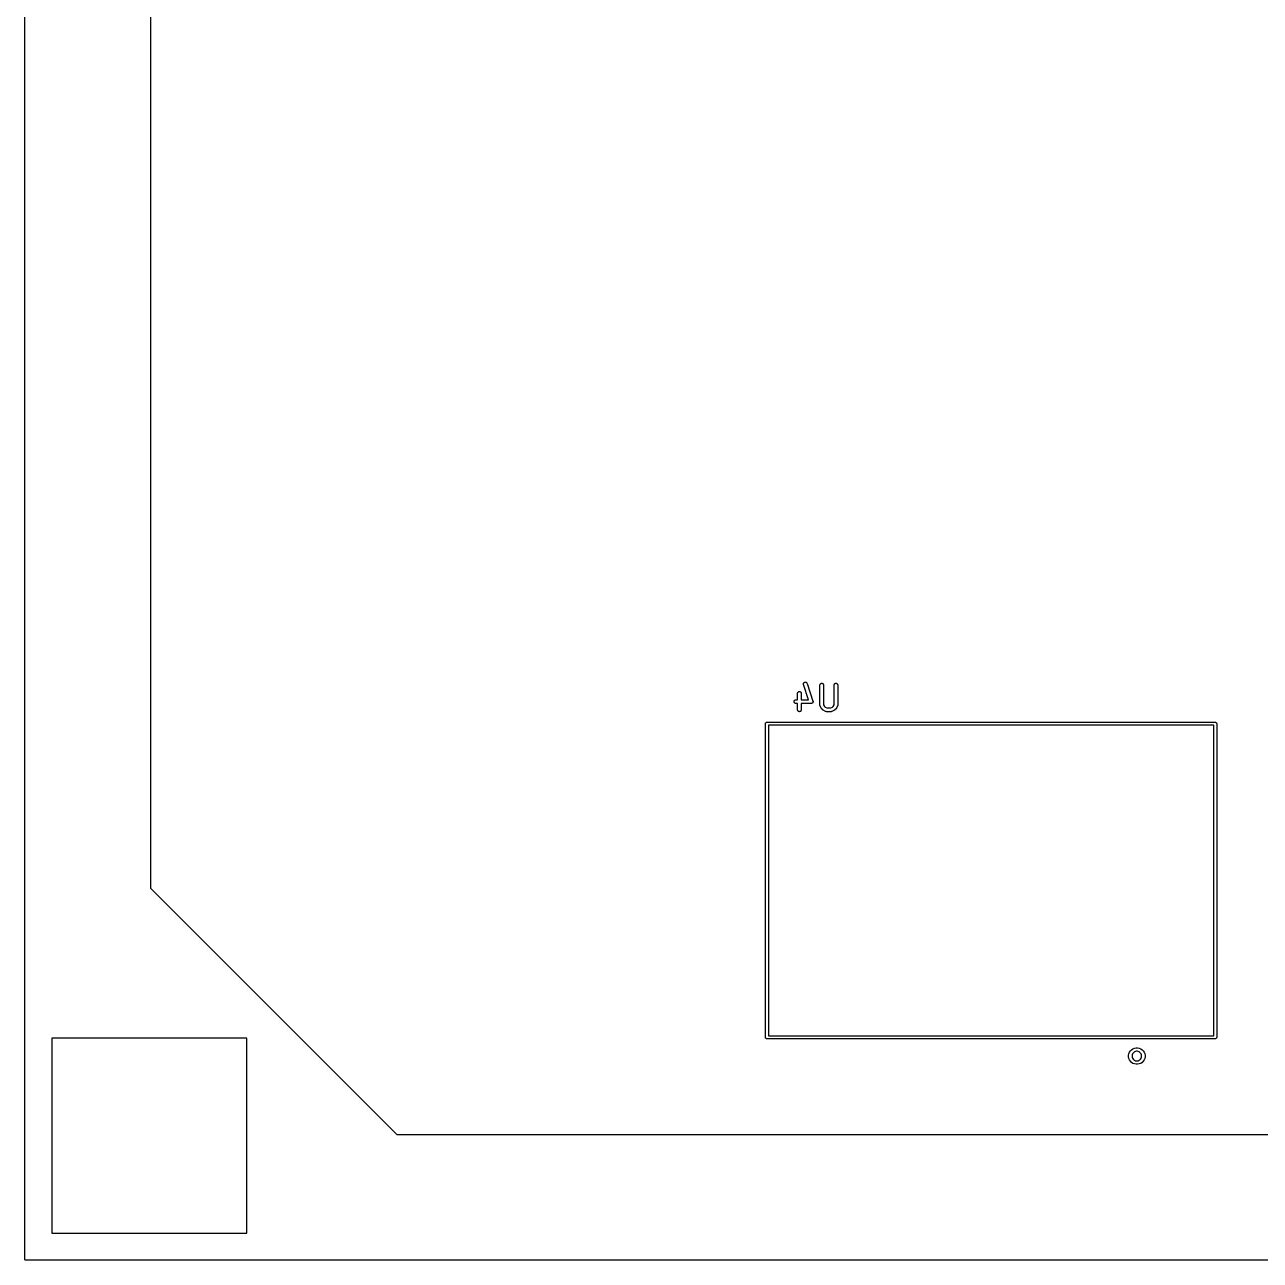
# Model space of a CAD drawing. Extents: x 50 to 150, y -150 to -50.
# Drawn here: x 50 to 100, y -150.1 to -100 of the extents above; entities that cross this region are included whole.
import ezdxf

# ---------------------------------------------------------------- set-up
doc = ezdxf.new("R2010")
doc.units = 0
doc.layers.add('BLACK', color=7, linetype='CONTINUOUS')

msp = doc.modelspace()

# ---------------------------------------------------------------- linework, layer by layer
at = {"layer": 'BLACK', "linetype": 'CONTINUOUS'}
for p, q in [((49.95, -150), (49.95, -50)), ((55.05, -65.0207), (55.05, -134.979)), ((81.2567, -127.085), (81.2584, -127.07)), ((81.2567, -127.086), (81.2567, -127.085)), ((81.2567, -127.344), (81.2567, -127.086)), ((81.2584, -127.07), (81.2628, -127.056)), ((81.2628, -127.056), (81.2698, -127.043)), ((81.2698, -127.043), (81.2792, -127.032)), ((81.2792, -127.032), (81.2906, -127.023)), ((81.2906, -127.023), (81.3036, -127.016)), ((81.3036, -127.016), (81.3177, -127.012)), ((81.3177, -127.012), (81.3322, -127.011)), ((81.3322, -127.011), (81.3468, -127.012)), ((81.3468, -127.012), (81.3608, -127.017)), ((81.3608, -127.017), (81.3737, -127.024)), ((81.3737, -127.024), (81.3849, -127.033)), ((81.3849, -127.033), (81.3942, -127.044)), ((81.3942, -127.044), (81.4011, -127.057)), ((81.4011, -127.057), (81.4053, -127.071)), ((81.4053, -127.071), (81.4067, -127.086)), ((81.4067, -127.086), (81.4067, -127.344)), ((81.4951, -126.699), (81.4977, -126.684)), ((81.4953, -126.713), (81.4951, -126.699)), ((81.4983, -126.727), (81.4953, -126.713)), ((81.4977, -126.684), (81.5031, -126.671)), ((81.4987, -126.728), (81.4983, -126.727)), ((81.7038, -127.344), (81.4987, -126.728)), ((81.5031, -126.671), (81.511, -126.658)), ((81.511, -126.658), (81.5212, -126.648)), ((81.5212, -126.648), (81.5332, -126.639)), ((81.5332, -126.639), (81.5466, -126.633)), ((81.5466, -126.633), (81.5609, -126.63)), ((81.5609, -126.63), (81.5755, -126.63)), ((81.5755, -126.63), (81.5899, -126.633)), ((81.5899, -126.633), (81.6036, -126.638)), ((81.6036, -126.638), (81.6159, -126.646)), ((81.6159, -126.646), (81.6266, -126.656)), ((81.6266, -126.656), (81.635, -126.668)), ((81.635, -126.668), (81.641, -126.681)), ((81.641, -126.681), (81.8791, -127.395)), ((82.1615, -126.751), (82.1631, -126.737)), ((82.1615, -126.752), (82.1615, -126.751)), ((82.1615, -127.562), (82.1615, -126.752)), ((82.1631, -126.737), (82.1675, -126.723)), ((82.1675, -126.723), (82.1746, -126.71)), ((82.1746, -126.71), (82.184, -126.699)), ((82.184, -126.699), (82.1954, -126.69)), ((82.1954, -126.69), (82.2084, -126.683)), ((82.2084, -126.683), (82.2224, -126.679)), ((82.2224, -126.679), (82.237, -126.677)), ((82.237, -126.677), (82.2516, -126.679)), ((82.2516, -126.679), (82.2655, -126.683)), ((82.2655, -126.683), (82.2784, -126.69)), ((82.2784, -126.69), (82.2897, -126.7)), ((82.2897, -126.7), (82.2989, -126.711)), ((82.2989, -126.711), (82.3058, -126.724)), ((82.3058, -126.724), (82.31, -126.738)), ((82.31, -126.738), (82.3115, -126.752)), ((82.3115, -126.752), (82.3115, -127.544)), ((82.7329, -126.751), (82.7345, -126.737)), ((82.7329, -126.752), (82.7329, -126.751)), ((82.7329, -127.544), (82.7329, -126.752)), ((82.7345, -126.737), (82.739, -126.723)), ((82.739, -126.723), (82.746, -126.71)), ((82.746, -126.71), (82.7554, -126.699)), ((82.7554, -126.699), (82.7668, -126.69)), ((82.7668, -126.69), (82.7798, -126.683)), ((82.7798, -126.683), (82.7938, -126.679)), ((82.7938, -126.679), (82.8084, -126.677)), ((82.8084, -126.677), (82.823, -126.679)), ((82.823, -126.679), (82.837, -126.683)), ((82.837, -126.683), (82.8498, -126.69)), ((82.8498, -126.69), (82.8611, -126.7)), ((82.8611, -126.7), (82.8704, -126.711)), ((82.8704, -126.711), (82.8772, -126.724)), ((82.8772, -126.724), (82.8815, -126.738)), ((82.8815, -126.738), (82.8829, -126.752)), ((82.8829, -126.752), (82.8829, -127.562)), ((81.1139, -127.419), (81.1154, -127.404)), ((81.1152, -127.433), (81.1139, -127.419)), ((81.1193, -127.447), (81.1152, -127.433)), ((81.1154, -127.404), (81.1197, -127.39)), ((81.1261, -127.46), (81.1193, -127.447)), ((81.1197, -127.39), (81.1267, -127.377)), ((81.1353, -127.472), (81.1261, -127.46)), ((81.1267, -127.377), (81.136, -127.366)), ((81.1465, -127.481), (81.1353, -127.472)), ((81.136, -127.366), (81.1474, -127.357)), ((81.1593, -127.488), (81.1465, -127.481)), ((81.1474, -127.357), (81.1603, -127.35)), ((81.1733, -127.492), (81.1593, -127.488)), ((81.1603, -127.35), (81.1743, -127.345)), ((81.1878, -127.494), (81.1733, -127.492)), ((81.1743, -127.345), (81.1889, -127.344)), ((81.1889, -127.494), (81.1878, -127.494)), ((81.1889, -127.344), (81.2567, -127.344)), ((81.2567, -127.494), (81.1889, -127.494)), ((81.2567, -127.752), (81.2567, -127.494)), ((81.4067, -127.344), (81.7038, -127.344)), ((81.8079, -127.494), (81.4067, -127.494)), ((81.4067, -127.494), (81.4067, -127.752)), ((81.8124, -127.494), (81.8079, -127.494)), ((81.8168, -127.494), (81.8124, -127.494)), ((81.8196, -127.493), (81.8168, -127.494)), ((81.8225, -127.493), (81.8196, -127.493)), ((81.8268, -127.491), (81.8225, -127.493)), ((81.8311, -127.49), (81.8268, -127.491)), ((81.8337, -127.489), (81.8311, -127.49)), ((81.8365, -127.488), (81.8337, -127.489)), ((81.8404, -127.486), (81.8365, -127.488)), ((81.8445, -127.484), (81.8404, -127.486)), ((81.8469, -127.483), (81.8445, -127.484)), ((81.8494, -127.482), (81.8469, -127.483)), ((81.8529, -127.479), (81.8494, -127.482)), ((81.8565, -127.476), (81.8529, -127.479)), ((81.8585, -127.474), (81.8565, -127.476)), ((81.8608, -127.472), (81.8585, -127.474)), ((81.8636, -127.469), (81.8608, -127.472)), ((81.8667, -127.466), (81.8636, -127.469)), ((81.8683, -127.463), (81.8667, -127.466)), ((81.8701, -127.461), (81.8683, -127.463)), ((81.8722, -127.457), (81.8701, -127.461)), ((81.8746, -127.453), (81.8722, -127.457)), ((81.8757, -127.451), (81.8746, -127.453)), ((81.877, -127.448), (81.8757, -127.451)), ((81.8784, -127.444), (81.877, -127.448)), ((81.88, -127.44), (81.8784, -127.444)), ((81.8791, -127.395), (81.8794, -127.396)), ((81.8794, -127.396), (81.8803, -127.401)), ((81.8805, -127.437), (81.88, -127.44)), ((81.8803, -127.401), (81.8816, -127.405)), ((81.8814, -127.434), (81.8805, -127.437)), ((81.8818, -127.43), (81.8814, -127.434)), ((81.8816, -127.405), (81.8818, -127.408)), ((81.8818, -127.408), (81.8824, -127.411)), ((81.8826, -127.425), (81.8818, -127.43)), ((81.8824, -127.411), (81.8825, -127.415)), ((81.8825, -127.415), (81.8829, -127.42)), ((81.8829, -127.42), (81.8826, -127.422)), ((81.8826, -127.422), (81.8826, -127.425)), ((82.1617, -127.564), (82.1615, -127.562)), ((82.1616, -127.566), (82.1617, -127.564)), ((82.1624, -127.571), (82.1616, -127.566)), ((82.1629, -127.576), (82.1624, -127.571)), ((82.1635, -127.579), (82.1629, -127.576)), ((82.1639, -127.581), (82.1635, -127.579)), ((82.1657, -127.586), (82.1639, -127.581)), ((82.1671, -127.59), (82.1657, -127.586)), ((82.1682, -127.592), (82.1671, -127.59)), ((82.1689, -127.595), (82.1682, -127.592)), ((82.1694, -127.595), (82.1689, -127.595)), ((82.217, -127.691), (82.1694, -127.595)), ((82.3115, -127.544), (82.3457, -127.613)), ((82.3457, -127.613), (82.3761, -127.643)), ((82.6682, -127.643), (82.6986, -127.613)), ((82.6986, -127.613), (82.7329, -127.544)), ((82.875, -127.595), (82.8274, -127.691)), ((82.8758, -127.593), (82.875, -127.595)), ((82.8768, -127.591), (82.8758, -127.593)), ((82.8784, -127.587), (82.8768, -127.591)), ((82.8802, -127.582), (82.8784, -127.587)), ((82.8806, -127.58), (82.8802, -127.582)), ((82.8813, -127.577), (82.8806, -127.58)), ((82.8818, -127.572), (82.8813, -127.577)), ((82.8827, -127.567), (82.8818, -127.572)), ((82.8829, -127.563), (82.8827, -127.565)), ((82.8827, -127.565), (82.8827, -127.567)), ((82.8829, -127.562), (82.8829, -127.563)), ((81.2581, -127.767), (81.2567, -127.752)), ((81.2624, -127.781), (81.2581, -127.767)), ((81.2692, -127.794), (81.2624, -127.781)), ((81.2785, -127.805), (81.2692, -127.794)), ((81.2898, -127.815), (81.2785, -127.805)), ((81.3026, -127.822), (81.2898, -127.815)), ((81.3166, -127.826), (81.3026, -127.822)), ((81.3312, -127.827), (81.3166, -127.826)), ((81.3458, -127.826), (81.3312, -127.827)), ((81.3598, -127.822), (81.3458, -127.826)), ((81.3728, -127.815), (81.3598, -127.822)), ((81.3842, -127.806), (81.3728, -127.815)), ((81.3936, -127.795), (81.3842, -127.806)), ((81.4006, -127.782), (81.3936, -127.795)), ((81.4051, -127.768), (81.4006, -127.782)), ((81.4067, -127.753), (81.4051, -127.768)), ((81.4067, -127.752), (81.4067, -127.753)), ((82.2193, -127.694), (82.217, -127.691)), ((82.2212, -127.698), (82.2193, -127.694)), ((82.2231, -127.7), (82.2212, -127.698)), ((82.2248, -127.703), (82.2231, -127.7)), ((82.2277, -127.706), (82.2248, -127.703)), ((82.2303, -127.709), (82.2277, -127.706)), ((82.2311, -127.71), (82.2303, -127.709)), ((82.2787, -127.758), (82.2311, -127.71)), ((82.2819, -127.76), (82.2787, -127.758)), ((82.285, -127.763), (82.2819, -127.76)), ((82.2876, -127.765), (82.285, -127.763)), ((82.29, -127.767), (82.2876, -127.765)), ((82.2937, -127.769), (82.29, -127.767)), ((82.2972, -127.771), (82.2937, -127.769)), ((82.2982, -127.772), (82.2972, -127.771)), ((82.3934, -127.819), (82.2982, -127.772)), ((82.3761, -127.643), (82.4447, -127.677)), ((82.3955, -127.82), (82.3934, -127.819)), ((82.3974, -127.821), (82.3955, -127.82)), ((82.4023, -127.823), (82.3974, -127.821)), ((82.4071, -127.825), (82.4023, -127.823)), ((82.4093, -127.825), (82.4071, -127.825)), ((82.4114, -127.826), (82.4093, -127.825)), ((82.4164, -127.826), (82.4114, -127.826)), ((82.4215, -127.827), (82.4164, -127.826)), ((82.4237, -127.827), (82.4215, -127.827)), ((82.4259, -127.827), (82.4237, -127.827)), ((82.427, -127.827), (82.4259, -127.827)), ((82.6174, -127.827), (82.427, -127.827)), ((82.4447, -127.677), (82.5997, -127.677)), ((82.5997, -127.677), (82.6682, -127.643)), ((82.6196, -127.827), (82.6174, -127.827)), ((82.6218, -127.827), (82.6196, -127.827)), ((82.6269, -127.826), (82.6218, -127.827)), ((82.632, -127.826), (82.6269, -127.826)), ((82.6341, -127.825), (82.632, -127.826)), ((82.6363, -127.825), (82.6341, -127.825)), ((82.6411, -127.823), (82.6363, -127.825)), ((82.646, -127.822), (82.6411, -127.823)), ((82.648, -127.821), (82.646, -127.822)), ((82.65, -127.82), (82.648, -127.821)), ((82.651, -127.819), (82.65, -127.82)), ((82.7462, -127.772), (82.651, -127.819)), ((82.7498, -127.77), (82.7462, -127.772)), ((82.7535, -127.768), (82.7498, -127.77)), ((82.756, -127.766), (82.7535, -127.768)), ((82.7586, -127.764), (82.756, -127.766)), ((82.7617, -127.761), (82.7586, -127.764)), ((82.765, -127.759), (82.7617, -127.761)), ((82.7657, -127.758), (82.765, -127.759)), ((82.8133, -127.71), (82.7657, -127.758)), ((82.816, -127.707), (82.8133, -127.71)), ((82.8189, -127.704), (82.816, -127.707)), ((82.8206, -127.701), (82.8189, -127.704)), ((82.8226, -127.699), (82.8206, -127.701)), ((82.8246, -127.695), (82.8226, -127.699)), ((82.8269, -127.692), (82.8246, -127.695)), ((82.8274, -127.691), (82.8269, -127.692)), ((79.9537, -128.316), (79.9549, -128.304)), ((79.954, -128.319), (79.9537, -128.316)), ((79.954, -141.013), (79.954, -128.319)), ((79.9549, -128.304), (79.9583, -128.293)), ((79.9583, -128.293), (79.9639, -128.283)), ((79.9639, -128.283), (79.9714, -128.273)), ((79.9714, -128.273), (79.9805, -128.266)), ((79.9805, -128.266), (79.9909, -128.26)), ((79.9909, -128.26), (80.0022, -128.257)), ((80.0022, -128.257), (80.0111, -128.256)), ((80.0111, -128.256), (80.014, -128.256)), ((80.014, -128.256), (80.0169, -128.256)), ((80.0169, -128.256), (98.1721, -128.256)), ((80.074, -128.376), (80.074, -140.956)), ((98.115, -128.376), (80.074, -128.376)), ((98.115, -140.956), (98.115, -128.376)), ((98.1721, -128.256), (98.175, -128.256)), ((98.175, -128.256), (98.1779, -128.256)), ((98.1779, -128.256), (98.1868, -128.257)), ((98.1868, -128.257), (98.1981, -128.26)), ((98.1981, -128.26), (98.2085, -128.266)), ((98.2085, -128.266), (98.2176, -128.273)), ((98.2176, -128.273), (98.2251, -128.283)), ((98.2251, -128.283), (98.2307, -128.293)), ((98.2307, -128.293), (98.2341, -128.304)), ((98.2341, -128.304), (98.2353, -128.316)), ((98.2353, -128.316), (98.235, -128.319)), ((98.235, -128.319), (98.235, -141.013)), ((55.05, -134.979), (61.0354, -140.965)), ((58.95, -141.05), (51.05, -141.05)), ((51.05, -141.05), (51.05, -148.95)), ((58.95, -148.95), (58.95, -141.05)), ((61.0354, -140.965), (61.0354, -140.965)), ((61.0354, -140.965), (65.0207, -144.95)), ((79.9537, -141.016), (79.954, -141.013)), ((79.9549, -141.028), (79.9537, -141.016)), ((79.9583, -141.039), (79.9549, -141.028)), ((79.9639, -141.049), (79.9583, -141.039)), ((79.9714, -141.059), (79.9639, -141.049)), ((79.9805, -141.066), (79.9714, -141.059)), ((79.9909, -141.072), (79.9805, -141.066)), ((80.0022, -141.075), (79.9909, -141.072)), ((80.0111, -141.076), (80.0022, -141.075)), ((80.014, -141.076), (80.0111, -141.076)), ((80.0111, -141.076), (80.0111, -141.076)), ((80.0169, -141.076), (80.014, -141.076)), ((98.1721, -141.076), (80.0169, -141.076)), ((80.074, -140.956), (98.115, -140.956)), ((98.175, -141.076), (98.1721, -141.076)), ((98.1779, -141.076), (98.175, -141.076)), ((98.1868, -141.075), (98.1779, -141.076)), ((98.1779, -141.076), (98.1779, -141.076)), ((98.1981, -141.072), (98.1868, -141.075)), ((98.2085, -141.066), (98.1981, -141.072)), ((98.2176, -141.059), (98.2085, -141.066)), ((98.2251, -141.049), (98.2176, -141.059)), ((98.2307, -141.039), (98.2251, -141.049)), ((98.2341, -141.028), (98.2307, -141.039)), ((98.2353, -141.016), (98.2341, -141.028)), ((98.235, -141.013), (98.2353, -141.016)), ((94.6804, -141.681), (94.7054, -141.621)), ((94.7054, -141.621), (94.7418, -141.566)), ((94.7418, -141.566), (94.7881, -141.52)), ((94.7881, -141.52), (94.8426, -141.483)), ((94.8426, -141.483), (94.903, -141.458)), ((94.8769, -141.628), (94.85, -141.655)), ((94.9085, -141.607), (94.8769, -141.628)), ((94.903, -141.458), (94.9673, -141.446)), ((94.9437, -141.592), (94.9085, -141.607)), ((94.981, -141.585), (94.9437, -141.592)), ((94.9673, -141.446), (95.0327, -141.446)), ((95.019, -141.585), (94.981, -141.585)), ((95.0563, -141.592), (95.019, -141.585)), ((95.0327, -141.446), (95.097, -141.458)), ((95.0915, -141.607), (95.0563, -141.592)), ((95.1231, -141.628), (95.0915, -141.607)), ((95.097, -141.458), (95.1574, -141.483)), ((95.15, -141.655), (95.1231, -141.628)), ((95.1574, -141.483), (95.2119, -141.52)), ((95.2119, -141.52), (95.2582, -141.566)), ((95.2582, -141.566), (95.2946, -141.621)), ((95.2946, -141.621), (95.3196, -141.681)), ((94.6676, -141.745), (94.6804, -141.681)), ((94.6676, -141.811), (94.6676, -141.745)), ((94.6804, -141.875), (94.6676, -141.811)), ((94.7054, -141.935), (94.6804, -141.875)), ((94.7418, -141.99), (94.7054, -141.935)), ((94.7881, -142.036), (94.7418, -141.99)), ((94.8426, -142.073), (94.7881, -142.036)), ((94.8144, -141.722), (94.8069, -141.759)), ((94.8069, -141.759), (94.8069, -141.797)), ((94.8069, -141.797), (94.8144, -141.834)), ((94.8289, -141.687), (94.8144, -141.722)), ((94.8144, -141.834), (94.8289, -141.869)), ((94.85, -141.655), (94.8289, -141.687)), ((94.8289, -141.869), (94.85, -141.901)), ((94.903, -142.098), (94.8426, -142.073)), ((94.85, -141.901), (94.8769, -141.928)), ((94.8769, -141.928), (94.9085, -141.949)), ((94.9673, -142.11), (94.903, -142.098)), ((94.9085, -141.949), (94.9437, -141.964)), ((94.9437, -141.964), (94.981, -141.971)), ((95.0327, -142.11), (94.9673, -142.11)), ((94.981, -141.971), (95.019, -141.971)), ((95.019, -141.971), (95.0563, -141.964)), ((95.097, -142.098), (95.0327, -142.11)), ((95.0563, -141.964), (95.0915, -141.949)), ((95.0915, -141.949), (95.1231, -141.928)), ((95.1574, -142.073), (95.097, -142.098)), ((95.1231, -141.928), (95.15, -141.901)), ((95.1711, -141.687), (95.15, -141.655)), ((95.15, -141.901), (95.1711, -141.869)), ((95.2119, -142.036), (95.1574, -142.073)), ((95.1856, -141.722), (95.1711, -141.687)), ((95.1711, -141.869), (95.1856, -141.834)), ((95.1931, -141.759), (95.1856, -141.722)), ((95.1856, -141.834), (95.1931, -141.797)), ((95.1931, -141.797), (95.1931, -141.759)), ((95.2582, -141.99), (95.2119, -142.036)), ((95.2946, -141.935), (95.2582, -141.99)), ((95.3196, -141.875), (95.2946, -141.935)), ((95.3196, -141.681), (95.3324, -141.745)), ((95.3324, -141.811), (95.3196, -141.875)), ((95.3324, -141.745), (95.3324, -141.811)), ((65.0207, -144.95), (134.979, -144.95)), ((51.05, -148.95), (58.95, -148.95)), ((49.9505, -150.005), (49.95, -150)), ((49.9509, -150.009), (49.9505, -150.005)), ((49.9509, -150.01), (49.9509, -150.009)), ((49.951, -150.01), (49.9509, -150.01)), ((49.9523, -150.014), (49.951, -150.01)), ((49.9536, -150.019), (49.9523, -150.014)), ((49.9537, -150.019), (49.9536, -150.019)), ((49.9538, -150.019), (49.9537, -150.019)), ((49.956, -150.023), (49.9538, -150.019)), ((49.9582, -150.027), (49.956, -150.023)), ((49.9583, -150.028), (49.9582, -150.027)), ((49.9584, -150.028), (49.9583, -150.028)), ((49.9614, -150.031), (49.9584, -150.028)), ((49.9643, -150.035), (49.9614, -150.031)), ((49.9644, -150.035), (49.9643, -150.035)), ((49.9645, -150.035), (49.9644, -150.035)), ((49.9682, -150.038), (49.9645, -150.035)), ((49.9718, -150.041), (49.9682, -150.038)), ((49.9719, -150.041), (49.9718, -150.041)), ((49.972, -150.041), (49.9719, -150.041)), ((49.9762, -150.044), (49.972, -150.041)), ((49.9803, -150.046), (49.9762, -150.044)), ((49.9805, -150.046), (49.9803, -150.046)), ((49.9806, -150.046), (49.9805, -150.046)), ((49.9851, -150.047), (49.9806, -150.046)), ((49.9896, -150.049), (49.9851, -150.047)), ((49.9898, -150.049), (49.9896, -150.049)), ((49.9899, -150.049), (49.9898, -150.049)), ((49.9947, -150.049), (49.9899, -150.049)), ((49.9993, -150.05), (49.9947, -150.049)), ((49.9996, -150.05), (49.9993, -150.05)), ((49.9997, -150.05), (49.9996, -150.05)), ((50, -150.05), (49.9997, -150.05)), ((49.9997, -150.05), (49.9997, -150.05)), ((150, -150.05), (50, -150.05))]:
    msp.add_line(p, q, dxfattribs=at)

doc.saveas('drawing.dxf')
